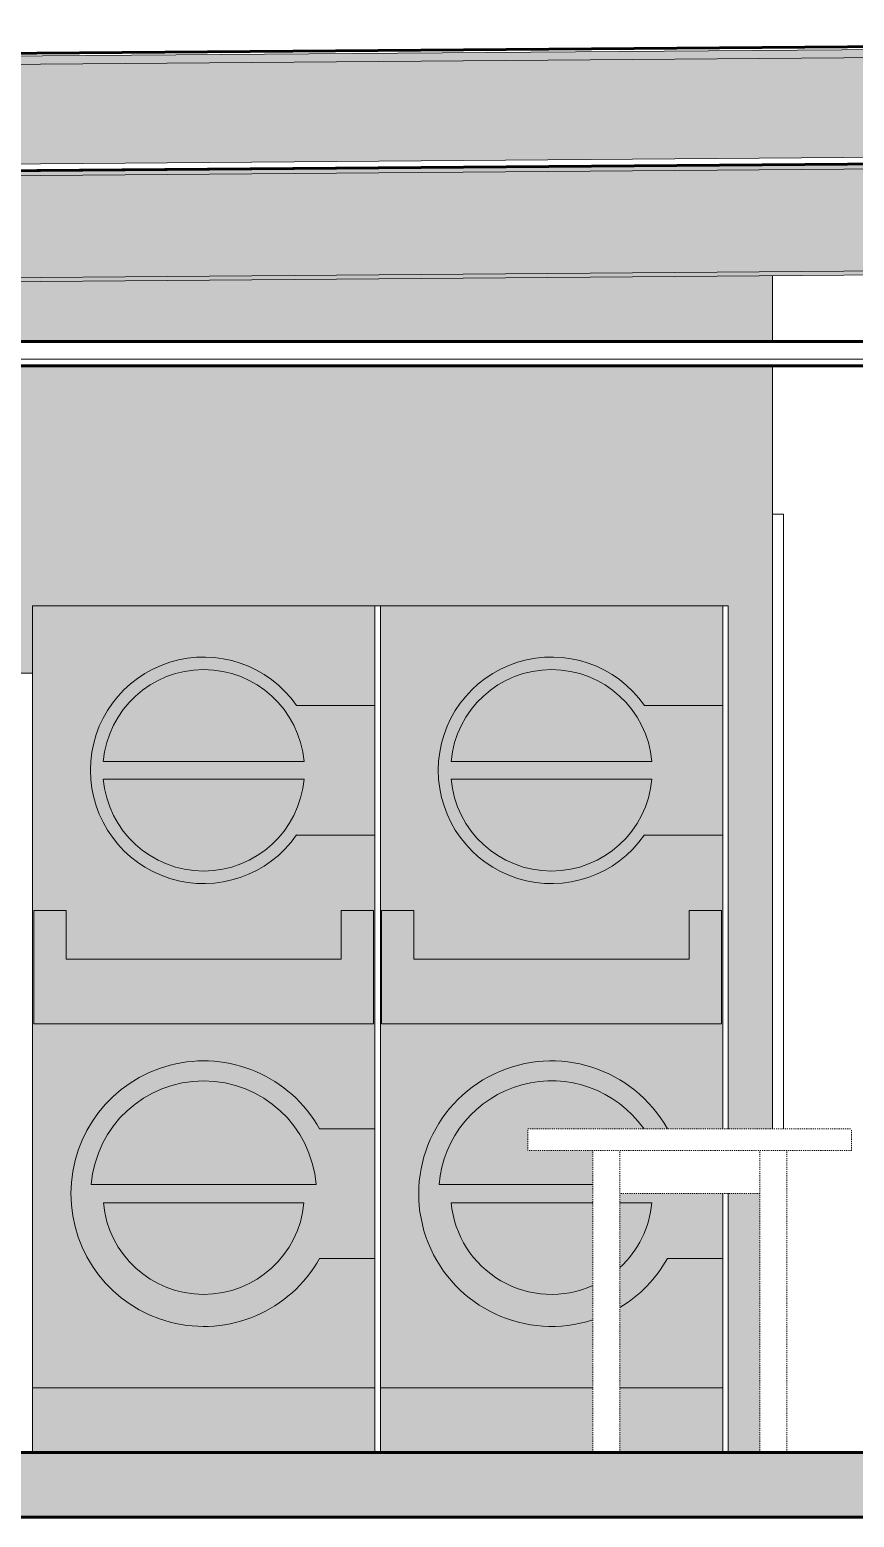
# Model space of a CAD drawing. Header units: inches. Extents: x -13428 to -11666, y -86 to 290.
# Drawn here: x -12896 to -12819.6, y -6 to 131.9 of the extents above; entities that cross this region are included whole.
import ezdxf

# ---------------------------------------------------------------- set-up
doc = ezdxf.new("R2010")
doc.units = ezdxf.units.IN
doc.header["$MEASUREMENT"] = 0
doc.linetypes.add('Dash 1_16_', pattern=[0.125, 0.0625, -0.0625])
doc.linetypes.add('Grid Line 1_2_', pattern=[0.875, 0.5, -0.125, 0.125, -0.125])
for name, color, linetype, lineweight in [('A-CLNG', 13, 'Continuous', 18), ('A-CLNG-1', 13, 'Continuous', 60), ('A-DOOR', 31, 'Continuous', 18), ('A-DOOR-FRAM', 31, 'Continuous', 9), ('A-FLOR-1', 192, 'Continuous', 60), ('A-FLOR-LEVL-1', 51, 'Grid Line 1_2_', 9), ('A-FLOR-PATT-1', 8, 'Continuous', 9), ('A-ROOF', 132, 'Continuous', 18), ('A-ROOF-1', 132, 'Continuous', 60), ('I-FURN-1', 253, 'Dash 1_16_', 9), ('I-WALL', 2, 'Continuous', 18), ('M-EQPM', 50, 'Continuous', 9), ('S-BEAM', 12, 'Continuous', 9)]:
    doc.layers.add(name, color=color, linetype=linetype, lineweight=lineweight)

# ---------------------------------------------------------------- blocks, each defined once
blk = doc.blocks.new('W-Wide Flange - W10X22-921928-BUILDING SECTION - EAST_WEST')
at = {"layer": 'S-BEAM'}
h = blk.add_hatch(color=256, dxfattribs=at)
h.paths.add_polyline_path([(-13311.56, 115.15), (-13212.93, 115.92), (-13212.93, 116.28), (-13311.56, 115.51)], flags=0)
h.paths.add_polyline_path([(-13198.43, 116.03), (-13028.56, 117.36), (-13028.56, 117.72), (-13198.43, 116.39), (-13198.43, 116.22)], flags=0)
h.paths.add_polyline_path([(-12960.27, 117.89), (-12789.87, 119.23), (-12789.87, 119.59), (-12960.27, 118.25)], flags=0)
h.paths.add_polyline_path([(-12758.75, 119.47), (-12633.82, 120.45), (-12633.82, 120.81), (-12758.75, 119.83)], flags=0)
h = blk.add_hatch(color=256, dxfattribs=at)
h.paths.add_polyline_path([(-13311.56, 114.57), (-13212.93, 115.34), (-13212.93, 115.92), (-13311.56, 115.13), (-13311.56, 114.67)], flags=0)
h.paths.add_polyline_path([(-13198.43, 115.46), (-13028.56, 116.78), (-13028.56, 117.36), (-13198.43, 116.01), (-13198.43, 115.58)], flags=0)
h.paths.add_polyline_path([(-12960.27, 117.32), (-12789.87, 118.65), (-12789.87, 119.23), (-12960.27, 117.88), (-12960.27, 117.39)], flags=0)
h.paths.add_polyline_path([(-12758.75, 118.89), (-12633.82, 119.87), (-12633.82, 120.45), (-12758.75, 119.45), (-12758.75, 118.92)], flags=0)
h = blk.add_hatch(color=256, dxfattribs=at)
h.paths.add_polyline_path([(-13311.56, 106.25), (-13212.93, 107.02), (-13212.93, 115.34), (-13311.56, 114.57), (-13311.56, 111.15)], flags=0)
h.paths.add_polyline_path([(-13198.43, 107.13), (-13028.56, 108.46), (-13028.56, 116.78), (-13198.43, 115.46), (-13198.43, 111.15)], flags=0)
h.paths.add_polyline_path([(-12960.27, 108.99), (-12789.87, 110.32), (-12789.87, 118.65), (-12960.27, 117.32), (-12960.27, 111.15)], flags=0)
h.paths.add_polyline_path([(-12758.75, 110.57), (-12633.82, 111.54), (-12633.82, 119.87), (-12758.75, 118.89), (-12758.75, 111.15)], flags=0)
h = blk.add_hatch(color=256, dxfattribs=at)
h.paths.add_polyline_path([(-13311.56, 105.67), (-13212.93, 106.46), (-13212.93, 107.02), (-13311.56, 106.25), (-13311.56, 105.69)], flags=0)
h.paths.add_polyline_path([(-13198.43, 106.55), (-13028.56, 107.9), (-13028.56, 108.46), (-13198.43, 107.13), (-13198.43, 106.57)], flags=0)
h.paths.add_polyline_path([(-12960.27, 108.41), (-12789.87, 109.77), (-12789.87, 110.32), (-12960.27, 108.99), (-12960.27, 108.42)], flags=0)
h.paths.add_polyline_path([(-12758.75, 109.99), (-12633.82, 110.99), (-12633.82, 111.54), (-12758.75, 110.57), (-12758.75, 109.99)], flags=0)
h = blk.add_hatch(color=256, dxfattribs=at)
h.paths.add_polyline_path([(-13311.56, 105.31), (-13212.93, 106.08), (-13212.93, 106.44), (-13311.56, 105.67)], flags=0)
h.paths.add_polyline_path([(-13198.43, 106.19), (-13028.56, 107.52), (-13028.56, 107.88), (-13198.43, 106.55)], flags=0)
h.paths.add_polyline_path([(-12960.27, 108.05), (-12789.87, 109.39), (-12789.87, 109.75), (-12960.27, 108.41)], flags=0)
h.paths.add_polyline_path([(-12758.75, 109.63), (-12633.82, 110.6), (-12633.82, 110.96), (-12758.75, 109.99)], flags=0)
for p, q in [((-12960.27, 118.25), (-12789.87, 119.59)), ((-12960.27, 117.89), (-12789.87, 119.23)), ((-12960.27, 108.41), (-12789.87, 109.75)), ((-12960.27, 108.05), (-12789.87, 109.39))]:
    blk.add_line(p, q, dxfattribs=at)
blk = doc.blocks.new('_Stacked Dryer - D6 - DG26CS-906350-BUILDING SECTION - EAST_WEST')
at = {"layer": 'M-EQPM'}
h = blk.add_hatch(color=256, dxfattribs=at)
h.paths.add_polyline_path([(-12880.6, 6), (-12864, 6), (-12864, 18), (-12869.13, 18), (-12870.5, 16.03), (-12872.22, 14.36), (-12874.23, 13.06), (-12876.46, 12.18), (-12878.82, 11.74), (-12881.21, 11.76), (-12883.59, 12.27), (-12885.78, 13.2), (-12887.75, 14.53), (-12889.43, 16.24), (-12890.75, 18.23), (-12891.66, 20.45), (-12892.13, 22.8), (-12892.13, 25.2), (-12891.66, 27.55), (-12890.75, 29.77), (-12889.43, 31.76), (-12887.74, 33.47), (-12885.76, 34.81), (-12883.56, 35.75), (-12881.21, 36.24), (-12878.81, 36.26), (-12876.46, 35.82), (-12874.23, 34.94), (-12872.22, 33.64), (-12870.5, 31.97), (-12869.13, 30), (-12864, 30), (-12864, 57.25), (-12871.26, 57.25), (-12872.71, 55.58), (-12874.47, 54.24), (-12876.48, 53.31), (-12878.64, 52.82), (-12880.94, 52.81), (-12883.02, 53.23), (-12885.05, 54.11), (-12886.85, 55.4), (-12888.35, 57.03), (-12889.46, 58.94), (-12890.15, 61.05), (-12890.38, 63.25), (-12890.15, 65.45), (-12889.46, 67.56), (-12888.35, 69.47), (-12886.85, 71.11), (-12885.05, 72.39), (-12883.02, 73.27), (-12880.85, 73.71), (-12878.64, 73.68), (-12876.48, 73.19), (-12874.47, 72.26), (-12872.71, 70.92), (-12871.26, 69.25), (-12864, 69.25), (-12864, 78.5), (-12895.75, 78.5), (-12895.75, 6)], flags=0)
h.paths.add_polyline_path([(-12889.84, 24.85), (-12869.45, 24.85), (-12869.87, 27.03), (-12870.73, 29.08), (-12872.01, 30.9), (-12873.65, 32.4), (-12875.56, 33.53), (-12877.67, 34.22), (-12879.88, 34.46), (-12882.09, 34.22), (-12884.2, 33.53), (-12886.11, 32.4), (-12887.75, 30.89), (-12889.02, 29.08), (-12889.89, 27.03), (-12890.3, 24.85), (-12889.89, 24.85)], flags=0)
h.paths.add_polyline_path([(-12882.09, 39.74), (-12895.63, 39.74), (-12895.63, 50.25), (-12892.63, 50.25), (-12892.63, 45.74), (-12867.13, 45.74), (-12867.13, 50.25), (-12864.13, 50.25), (-12864.13, 39.74), (-12881.21, 39.74)], flags=0)
h = blk.add_hatch(color=256, dxfattribs=at)
h.paths.add_polyline_path([(-12880.85, 52.79), (-12878.64, 52.82), (-12876.48, 53.31), (-12874.47, 54.24), (-12872.71, 55.58), (-12871.26, 57.25), (-12864, 57.25), (-12864, 69.25), (-12871.26, 69.25), (-12872.71, 70.92), (-12874.47, 72.26), (-12876.48, 73.19), (-12878.64, 73.68), (-12880.85, 73.71), (-12883.02, 73.27), (-12885.05, 72.39), (-12886.85, 71.1), (-12888.35, 69.47), (-12889.46, 67.56), (-12890.15, 65.45), (-12890.38, 63.25), (-12890.15, 61.05), (-12889.46, 58.94), (-12888.35, 57.03), (-12886.85, 55.4), (-12885.05, 54.11), (-12883.02, 53.23)], flags=0)
h.paths.add_polyline_path([(-12880.94, 53.97), (-12883.02, 54.45), (-12884.92, 55.39), (-12886.57, 56.74), (-12887.87, 58.42), (-12888.76, 60.36), (-12889.18, 62.44), (-12870.57, 62.44), (-12871, 60.36), (-12871.88, 58.42), (-12873.18, 56.74), (-12874.83, 55.39), (-12876.74, 54.45), (-12878.81, 53.97), (-12880.6, 53.97)], flags=0)
h.paths.add_polyline_path([(-12870.57, 64.06), (-12889.18, 64.06), (-12888.76, 66.14), (-12887.87, 68.08), (-12886.57, 69.76), (-12884.92, 71.11), (-12883.02, 72.05), (-12880.94, 72.53), (-12878.81, 72.53), (-12876.74, 72.05), (-12874.83, 71.11), (-12873.18, 69.76), (-12871.88, 68.08), (-12871, 66.14), (-12870.95, 65.9)], flags=0)
for points in [[(-12872.62, 64.06), (-12870.57, 64.06), (-12871, 66.14), (-12871.88, 68.08), (-12873.18, 69.76), (-12874.83, 71.11), (-12876.74, 72.05), (-12878.81, 72.53), (-12880.94, 72.53), (-12883.02, 72.04), (-12884.93, 71.1), (-12886.57, 69.76), (-12887.87, 68.08), (-12888.76, 66.14), (-12889.18, 64.06), (-12880.6, 64.06)], [(-12880.94, 53.97), (-12878.81, 53.97), (-12876.74, 54.45), (-12874.83, 55.39), (-12873.18, 56.74), (-12871.88, 58.42), (-12871, 60.36), (-12870.57, 62.44), (-12889.18, 62.44), (-12888.76, 60.36), (-12887.87, 58.42), (-12886.57, 56.74), (-12884.92, 55.39), (-12883.02, 54.45), (-12881.53, 54.11)], [(-12880.6, 39.74), (-12864.13, 39.74), (-12864.13, 50.25), (-12867.13, 50.25), (-12867.13, 45.74), (-12892.63, 45.74), (-12892.63, 50.25), (-12895.63, 50.25), (-12895.63, 39.74), (-12893.74, 39.74)], [(-12880.94, 14.72), (-12878.81, 14.72), (-12876.75, 15.2), (-12874.85, 16.13), (-12873.2, 17.47), (-12871.9, 19.15), (-12871.01, 21.07), (-12870.58, 23.15), (-12889.18, 23.15), (-12888.75, 21.07), (-12887.86, 19.15), (-12886.56, 17.47), (-12884.91, 16.13), (-12883.01, 15.2), (-12881.21, 14.78)], [(-12864, 0), (-12864, 6), (-12895.75, 6), (-12895.75, 0), (-12880.6, 0)]]:
    blk.add_hatch(color=256, dxfattribs=at).paths.add_polyline_path(points, flags=0)
h = blk.add_hatch(color=256, dxfattribs=at)
h.paths.add_polyline_path([(-12878.81, 11.74), (-12876.46, 12.18), (-12874.23, 13.06), (-12872.22, 14.36), (-12870.5, 16.03), (-12869.13, 18), (-12864, 18), (-12864, 30), (-12869.13, 30), (-12870.5, 31.97), (-12872.22, 33.64), (-12874.23, 34.94), (-12876.46, 35.82), (-12878.81, 36.26), (-12881.21, 36.24), (-12883.56, 35.75), (-12885.76, 34.81), (-12887.75, 33.47), (-12889.43, 31.76), (-12890.75, 29.77), (-12891.66, 27.55), (-12892.13, 25.2), (-12892.13, 22.8), (-12891.66, 20.45), (-12890.75, 18.23), (-12889.43, 16.24), (-12887.75, 14.53), (-12885.76, 13.19), (-12883.56, 12.25), (-12881.21, 11.76), (-12880.6, 11.76)], flags=0)
h.paths.add_polyline_path([(-12878.82, 14.72), (-12880.94, 14.72), (-12883.01, 15.2), (-12884.91, 16.13), (-12886.56, 17.47), (-12887.86, 19.15), (-12888.75, 21.07), (-12889.18, 23.15), (-12870.58, 23.15), (-12871.01, 21.07), (-12871.9, 19.15), (-12873.2, 17.47), (-12874.85, 16.13), (-12876.75, 15.2)], flags=0)
h.paths.add_polyline_path([(-12880.6, 24.85), (-12890.3, 24.85), (-12889.89, 27.03), (-12889.02, 29.08), (-12887.74, 30.9), (-12886.11, 32.4), (-12884.2, 33.53), (-12882.09, 34.22), (-12879.88, 34.46), (-12877.67, 34.22), (-12875.56, 33.53), (-12873.65, 32.4), (-12872.01, 30.9), (-12870.73, 29.08), (-12869.87, 27.03), (-12869.45, 24.85)], flags=0)
for p, q in [((-12895.75, 78.5), (-12864, 78.5)), ((-12895.75, 0), (-12895.75, 78.5)), ((-12864, 78.5), (-12864, 69.25)), ((-12864, 69.25), (-12871.26, 69.25)), ((-12864, 57.25), (-12864, 69.25)), ((-12870.57, 64.06), (-12889.18, 64.06)), ((-12889.18, 62.44), (-12870.57, 62.44)), ((-12871.26, 57.25), (-12864, 57.25)), ((-12864, 57.25), (-12864, 30)), ((-12895.63, 39.74), (-12895.63, 50.25)), ((-12895.63, 50.25), (-12892.63, 50.25)), ((-12892.63, 50.25), (-12892.63, 45.74)), ((-12867.13, 45.74), (-12867.13, 50.25)), ((-12867.13, 50.25), (-12864.13, 50.25)), ((-12864.13, 50.25), (-12864.13, 39.74)), ((-12892.63, 45.74), (-12867.13, 45.74)), ((-12864.13, 39.74), (-12895.63, 39.74)), ((-12864, 30), (-12869.13, 30)), ((-12864, 18), (-12864, 30)), ((-12869.45, 24.85), (-12890.3, 24.85)), ((-12889.18, 23.15), (-12870.58, 23.15)), ((-12869.13, 18), (-12864, 18)), ((-12864, 18), (-12864, 0)), ((-12895.75, 6), (-12864, 6))]:
    blk.add_line(p, q, dxfattribs=at)
for centre, radius, start, end in [((-12879.88, 63.25), 10.5, 34.8323, 325.1677), ((-12879.88, 63.25), 9.34, 4.9691, 175.0309), ((-12879.88, 63.25), 9.34, 184.9691, 355.0309), ((-12879.88, 24), 12.31, 29.1733, 330.8267), ((-12879.88, 24), 10.46, 4.675, 175.325), ((-12879.88, 24), 9.34, 185.2375, 354.7625)]:
    blk.add_arc(centre, radius, start, end, dxfattribs=at)
blk = doc.blocks.new('_Stacked Dryer - D6 - DG26CS-V14-BUILDING SECTION - EAST_WEST')
at = {"layer": 'M-EQPM'}
h = blk.add_hatch(color=256, dxfattribs=at)
h.paths.add_polyline_path([(-12863.5, 6), (-12843.81, 6), (-12843.81, 12.33), (-12844.21, 12.18), (-12846.57, 11.74), (-12848.96, 11.76), (-12851.34, 12.27), (-12853.53, 13.2), (-12855.5, 14.53), (-12857.18, 16.24), (-12858.5, 18.23), (-12859.41, 20.45), (-12859.88, 22.8), (-12859.88, 25.2), (-12859.41, 27.55), (-12858.5, 29.77), (-12857.18, 31.76), (-12855.49, 33.47), (-12853.51, 34.81), (-12851.31, 35.75), (-12848.96, 36.24), (-12846.56, 36.26), (-12844.21, 35.82), (-12841.98, 34.94), (-12839.97, 33.64), (-12838.25, 31.97), (-12836.88, 30), (-12831.75, 30), (-12831.75, 57.25), (-12839.01, 57.25), (-12840.46, 55.58), (-12842.22, 54.24), (-12844.23, 53.31), (-12846.39, 52.82), (-12848.69, 52.81), (-12850.77, 53.23), (-12852.8, 54.11), (-12854.6, 55.4), (-12856.1, 57.03), (-12857.21, 58.94), (-12857.9, 61.05), (-12858.13, 63.25), (-12857.9, 65.45), (-12857.21, 67.56), (-12856.1, 69.47), (-12854.6, 71.11), (-12852.8, 72.39), (-12850.77, 73.27), (-12848.6, 73.71), (-12846.39, 73.68), (-12844.23, 73.19), (-12842.22, 72.26), (-12840.46, 70.92), (-12839.01, 69.25), (-12831.75, 69.25), (-12831.75, 78.5), (-12863.5, 78.5), (-12863.5, 9.9)], flags=0)
h.paths.add_polyline_path([(-12841.31, 6), (-12831.75, 6), (-12831.75, 18), (-12836.88, 18), (-12838.25, 16.03), (-12839.97, 14.36), (-12841.31, 13.5), (-12841.31, 9.9)], flags=0)
h.paths.add_polyline_path([(-12854.33, 24.85), (-12843.81, 24.85), (-12843.81, 28), (-12849.81, 28), (-12849.81, 30), (-12839.13, 30), (-12839.76, 30.9), (-12841.4, 32.4), (-12843.31, 33.53), (-12845.42, 34.22), (-12847.63, 34.46), (-12849.84, 34.22), (-12851.95, 33.53), (-12853.86, 32.4), (-12855.5, 30.89), (-12856.77, 29.08), (-12857.64, 27.03), (-12858.05, 24.85), (-12856.93, 24.85)], flags=0)
h.paths.add_polyline_path([(-12839.76, 39.74), (-12863.38, 39.74), (-12863.38, 50.25), (-12860.38, 50.25), (-12860.38, 45.74), (-12834.88, 45.74), (-12834.88, 50.25), (-12831.88, 50.25), (-12831.88, 39.74), (-12838.48, 39.74)], flags=0)
h = blk.add_hatch(color=256, dxfattribs=at)
h.paths.add_polyline_path([(-12848.6, 52.79), (-12846.39, 52.82), (-12844.23, 53.31), (-12842.22, 54.24), (-12840.46, 55.58), (-12839.01, 57.25), (-12831.75, 57.25), (-12831.75, 69.25), (-12839.01, 69.25), (-12840.46, 70.92), (-12842.22, 72.26), (-12844.23, 73.19), (-12846.39, 73.68), (-12848.6, 73.71), (-12850.77, 73.27), (-12852.8, 72.39), (-12854.6, 71.1), (-12856.1, 69.47), (-12857.21, 67.56), (-12857.9, 65.45), (-12858.13, 63.25), (-12857.9, 61.05), (-12857.21, 58.94), (-12856.1, 57.03), (-12854.6, 55.4), (-12852.8, 54.11), (-12850.77, 53.23)], flags=0)
h.paths.add_polyline_path([(-12847.76, 53.97), (-12848.69, 53.97), (-12850.77, 54.45), (-12852.67, 55.39), (-12854.33, 56.74), (-12855.62, 58.42), (-12856.51, 60.36), (-12856.93, 62.44), (-12838.32, 62.44), (-12838.75, 60.36), (-12839.63, 58.42), (-12840.93, 56.74), (-12842.58, 55.39), (-12844.49, 54.45), (-12846.56, 53.97)], flags=0)
h.paths.add_polyline_path([(-12841.19, 64.06), (-12856.93, 64.06), (-12856.51, 66.14), (-12855.62, 68.08), (-12854.32, 69.76), (-12852.67, 71.11), (-12850.77, 72.05), (-12848.69, 72.53), (-12846.56, 72.53), (-12844.49, 72.05), (-12842.58, 71.11), (-12840.93, 69.76), (-12839.63, 68.08), (-12838.75, 66.14), (-12838.32, 64.06)], flags=0)
for points in [[(-12856.51, 64.06), (-12838.32, 64.06), (-12838.75, 66.14), (-12839.63, 68.08), (-12840.93, 69.76), (-12842.58, 71.11), (-12844.49, 72.05), (-12846.56, 72.53), (-12848.69, 72.53), (-12850.77, 72.04), (-12852.68, 71.1), (-12854.33, 69.76), (-12855.62, 68.08), (-12856.51, 66.14), (-12856.93, 64.06)], [(-12848.6, 53.97), (-12846.56, 53.97), (-12844.49, 54.45), (-12842.58, 55.39), (-12840.93, 56.74), (-12839.63, 58.42), (-12838.75, 60.36), (-12838.32, 62.44), (-12856.93, 62.44), (-12856.51, 60.36), (-12855.62, 58.42), (-12854.32, 56.74), (-12852.67, 55.39), (-12850.77, 54.45), (-12848.69, 53.97)], [(-12854.33, 39.74), (-12831.88, 39.74), (-12831.88, 50.25), (-12834.88, 50.25), (-12834.88, 45.74), (-12860.38, 45.74), (-12860.38, 50.25), (-12863.38, 50.25), (-12863.38, 39.74)]]:
    blk.add_hatch(color=256, dxfattribs=at).paths.add_polyline_path(points, flags=0)
h = blk.add_hatch(color=256, dxfattribs=at)
h.paths.add_polyline_path([(-12846.56, 11.74), (-12844.21, 12.18), (-12843.81, 12.33), (-12843.81, 15.54), (-12844.5, 15.2), (-12846.57, 14.72), (-12848.69, 14.72), (-12850.76, 15.2), (-12852.66, 16.13), (-12854.33, 17.5), (-12855.61, 19.15), (-12856.5, 21.07), (-12856.93, 23.15), (-12843.81, 23.15), (-12843.81, 24.85), (-12858.05, 24.85), (-12857.64, 27.03), (-12856.77, 29.08), (-12855.49, 30.9), (-12853.86, 32.4), (-12851.95, 33.53), (-12849.84, 34.22), (-12847.63, 34.46), (-12845.42, 34.22), (-12843.31, 33.53), (-12841.4, 32.4), (-12839.76, 30.9), (-12839.13, 30), (-12836.88, 30), (-12838.25, 31.97), (-12839.97, 33.64), (-12841.98, 34.94), (-12844.21, 35.82), (-12846.56, 36.26), (-12848.96, 36.24), (-12851.31, 35.75), (-12853.51, 34.81), (-12855.5, 33.47), (-12857.18, 31.76), (-12858.5, 29.77), (-12859.41, 27.55), (-12859.88, 25.2), (-12859.88, 22.8), (-12859.41, 20.45), (-12858.5, 18.23), (-12857.18, 16.24), (-12855.5, 14.53), (-12853.51, 13.19), (-12851.31, 12.25), (-12848.96, 11.76), (-12847.76, 11.75)], flags=0)
h.paths.add_polyline_path([(-12841.31, 13.5), (-12839.97, 14.36), (-12838.25, 16.03), (-12836.88, 18), (-12831.75, 18), (-12831.75, 24), (-12841.31, 24), (-12841.31, 23.15), (-12838.33, 23.15), (-12838.76, 21.07), (-12839.65, 19.15), (-12840.95, 17.47), (-12841.31, 17.18), (-12841.31, 15.27)], flags=0)
h = blk.add_hatch(color=256, dxfattribs=at)
h.paths.add_polyline_path([(-12846.57, 14.72), (-12844.5, 15.2), (-12843.81, 15.54), (-12843.81, 23.15), (-12856.93, 23.15), (-12856.5, 21.07), (-12855.61, 19.15), (-12854.31, 17.47), (-12852.66, 16.13), (-12850.76, 15.2), (-12848.69, 14.72), (-12847.76, 14.72)], flags=0)
h.paths.add_polyline_path([(-12841.31, 17.18), (-12840.95, 17.47), (-12839.65, 19.15), (-12838.76, 21.07), (-12838.33, 23.15), (-12841.31, 23.15), (-12841.31, 17.44)], flags=0)
h = blk.add_hatch(color=256, dxfattribs=at)
h.paths.add_polyline_path([(-12841.31, 0), (-12831.75, 0), (-12831.75, 6), (-12841.31, 6)], flags=0)
h.paths.add_polyline_path([(-12863.5, 0), (-12843.81, 0), (-12843.81, 6), (-12863.5, 6)], flags=0)
for p, q in [((-12863.5, 78.5), (-12831.75, 78.5)), ((-12863.5, 0), (-12863.5, 78.5)), ((-12831.75, 78.5), (-12831.75, 69.25)), ((-12831.75, 69.25), (-12839.01, 69.25)), ((-12831.75, 57.25), (-12831.75, 69.25)), ((-12838.32, 64.06), (-12856.93, 64.06)), ((-12856.93, 62.44), (-12838.32, 62.44)), ((-12839.01, 57.25), (-12831.75, 57.25)), ((-12831.75, 57.25), (-12831.75, 30)), ((-12863.38, 39.74), (-12863.38, 50.25)), ((-12863.38, 50.25), (-12860.38, 50.25)), ((-12860.38, 50.25), (-12860.38, 45.74)), ((-12834.88, 45.74), (-12834.88, 50.25)), ((-12834.88, 50.25), (-12831.88, 50.25)), ((-12831.88, 50.25), (-12831.88, 39.74)), ((-12860.38, 45.74), (-12834.88, 45.74)), ((-12831.88, 39.74), (-12863.38, 39.74)), ((-12843.81, 24.85), (-12858.05, 24.85)), ((-12831.75, 18), (-12831.75, 24)), ((-12856.93, 23.15), (-12843.81, 23.15)), ((-12841.31, 23.15), (-12838.33, 23.15)), ((-12836.88, 18), (-12831.75, 18)), ((-12831.75, 18), (-12831.75, 0)), ((-12863.5, 6), (-12843.81, 6)), ((-12841.31, 6), (-12831.75, 6))]:
    blk.add_line(p, q, dxfattribs=at)
for centre, radius, start, end in [((-12847.63, 63.25), 10.5, 34.8323, 325.1677), ((-12847.63, 63.25), 9.34, 4.9691, 175.0309), ((-12847.63, 63.25), 9.34, 184.9691, 355.0309), ((-12847.63, 24), 12.31, 29.1733, 288.1196), ((-12847.63, 24), 10.46, 35.2281, 175.325), ((-12847.63, 24), 9.34, 185.2375, 294.2774), ((-12847.63, 24), 9.34, 312.7754, 354.7625), ((-12847.63, 24), 12.31, 301.0233, 330.8267)]:
    blk.add_arc(centre, radius, start, end, dxfattribs=at)
blk = doc.blocks.new('Single-Flush - DRYER DOOR-V17-BUILDING SECTION - EAST_WEST')
at = {"layer": 'A-DOOR-FRAM'}
for p, q in [((-12827.13, 87), (-12826.13, 87)), ((-12826.13, 87), (-12826.13, 30))]:
    blk.add_line(p, q, dxfattribs=at)
blk = doc.blocks.new('Table-Rectangular - 30x48-955892-BUILDING SECTION - EAST_WEST')
at = {"layer": 'I-FURN-1'}
for p, q in [((-12849.81, 30), (-12819.81, 30)), ((-12849.81, 28), (-12849.81, 30)), ((-12819.81, 28), (-12819.81, 30)), ((-12819.81, 28), (-12849.81, 28)), ((-12843.81, 0), (-12843.81, 28)), ((-12841.31, 0), (-12841.31, 28)), ((-12828.31, 0), (-12828.31, 28)), ((-12825.81, 0), (-12825.81, 28)), ((-12828.31, 24), (-12841.31, 24))]:
    blk.add_line(p, q, dxfattribs=at)

msp = doc.modelspace()

# ---------------------------------------------------------------- hatches: boundary and pattern name
at = {"layer": 'A-FLOR-PATT-1'}
h = msp.add_hatch(dxfattribs=at)
h.set_pattern_fill('FP_1', color=256, style=0, pattern_type=2)
h.set_pattern_definition([(50, (-12925.264, 159.64), (13.77135, -1.20496), [1.44, -15.84]), (355, (-12925.264, 159.64), (-2.6644, 14.4422), [1.152, -12.672]), (100.451, (-12924.116, 159.539), (11.10708, 13.23737), [1.224, -13.462]), (46.184, (-12925.264, 163.48), (20.4913, -3.17785), [2.16, -23.76]), (96.636, (-12923.556, 163.215), (17.9459, 18.70315), [1.836, -20.193]), (351.184, (-12925.264, 163.48), (17.9454, 18.7026), [1.728, -19.008]), (21, (-12923.344, 162.52), (11.46052, -7.73037), [1.44, -15.84]), (326, (-12923.344, 162.52), (4.67135, 13.92315), [1.152, -12.672]), (71.451, (-12922.388, 161.875), (16.13207, 6.19284), [1.224, -13.462]), (37.5, (-12925.264, 159.64), (0.233123, 6.39175), [0.634, -11.885, 0.634, -12.23, -12.72]), (37.5, (-12925.264, 159.64), (0.233123, 6.39175), [-25.382, 0.634, -12.086]), (7.5, (-12925.264, 159.64), (5.05073, 7.57304), [0.634, -6.701, 0.634, -11.597, -4.848]), (7.5, (-12925.264, 159.64), (5.05073, 7.57304), [-19.565, 0.634, -4.214]), (327.5, (-12929.545, 159.64), (10.24958, -0.43289), [0.634, -4.166, 0.634, -14.342, -19.872]), (327.5, (-12929.545, 159.64), (10.24958, -0.43289), [-19.776, 0.634, -19.238]), (317.5, (-12931.465, 159.64), (11.19739, 1.92214), [0.634, -5.606, 0.634, -9.312, -14.112]), (317.5, (-12931.465, 159.64), (11.19739, 1.92214), [-16.186, 0.634, -13.478])])
h.paths.add_polyline_path([(-12644.116, -6), (-12616.062, -6), (-12616.062, 0), (-13311.562, 0), (-13311.562, -6), (-12670.393, -6)], flags=0)
at = {"layer": 'A-ROOF'}
for points in [[(-13322.562, 125.386), (-12616.062, 130.905), (-12616.062, 131.655), (-13322.562, 126.136)], [(-13322.562, 116.135), (-12616.062, 121.655), (-12616.062, 130.905), (-13322.562, 125.386), (-13322.562, 121.9)]]:
    msp.add_hatch(color=256, dxfattribs=at).paths.add_polyline_path(points, flags=0)
at = {"layer": 'I-WALL'}
h = msp.add_hatch(color=256, dxfattribs=at)
h.paths.add_polyline_path([(-12895.754, 72.25), (-12895.754, 78.5), (-12831.254, 78.5), (-12831.254, 100.75), (-12957.062, 100.75), (-12957.062, 72.25), (-12906.879, 72.25)], flags=0)
h.paths.add_polyline_path([(-13212.932, 78.25), (-13212.932, 100.75), (-13266.754, 100.75), (-13266.754, 78.25), (-13222.194, 78.25)], flags=0)
h.paths.add_polyline_path([(-13198.432, 78.25), (-13137.312, 78.25), (-13137.312, 100.75), (-13198.432, 100.75), (-13198.432, 89.901)], flags=0)
h.paths.add_polyline_path([(-13038.26, 78.25), (-13028.562, 78.25), (-13028.562, 85.5), (-13077.562, 85.5), (-13077.562, 100.75), (-13133.312, 100.75), (-13133.312, 78.25), (-13064.536, 78.25)], flags=0)
h.paths.add_polyline_path([(-12857.068, 103), (-12831.254, 103), (-12831.254, 109.063), (-12958.305, 108.048), (-12957.062, 108.048), (-12957.062, 103), (-12884.757, 103)], flags=0)
h.paths.add_polyline_path([(-13266.754, 103), (-13212.932, 103), (-13212.932, 106.081), (-13266.754, 105.66), (-13266.754, 105.255)], flags=0)
h.paths.add_polyline_path([(-13137.312, 106.671), (-13198.432, 106.193), (-13198.432, 103), (-13137.312, 103), (-13137.312, 106.193)], flags=0)
h.paths.add_polyline_path([(-13077.562, 103), (-13077.562, 104.125), (-13028.562, 104.125), (-13028.562, 107.521), (-13134.555, 106.671), (-13133.312, 106.671), (-13133.312, 103), (-13117.089, 103)], flags=0)
h.paths.add_polyline_path([(-13266.754, 115.86), (-13212.932, 116.281), (-13212.932, 116.367), (-13266.754, 115.946)], flags=0)
h.paths.add_polyline_path([(-13198.432, 116.394), (-13028.562, 117.721), (-13028.562, 117.807), (-13198.432, 116.48)], flags=0)
h.paths.add_polyline_path([(-12960.266, 118.255), (-12831.254, 119.263), (-12831.254, 119.349), (-12960.266, 118.336)], flags=0)
h = msp.add_hatch(color=256, dxfattribs=at)
h.paths.add_polyline_path([(-12828.312, 0), (-12828.312, 24), (-12831.254, 24), (-12831.254, 0)], flags=0)
h.paths.add_polyline_path([(-12828.312, 30), (-12827.129, 30), (-12827.129, 100.75), (-12831.254, 100.75), (-12831.254, 30), (-12828.705, 30)], flags=0)
h.paths.add_polyline_path([(-12831.254, 103), (-12827.129, 103), (-12827.129, 109.095), (-12831.254, 109.063), (-12831.254, 105.255)], flags=0)
h.paths.add_polyline_path([(-12831.254, 119.263), (-12827.129, 119.295), (-12827.129, 119.381), (-12831.254, 119.349)], flags=0)

# ---------------------------------------------------------------- linework, layer by layer
at = {"layer": 'A-CLNG'}
msp.add_line((-12616.062, 101.375), (-13311.562, 101.375), dxfattribs=at)
at = {"layer": 'A-CLNG-1'}
for p, q in [((-12616.062, 103), (-13311.562, 103)), ((-13311.562, 100.75), (-12616.062, 100.75))]:
    msp.add_line(p, q, dxfattribs=at)
at = {"layer": 'A-FLOR-1'}
for p, q in [((-12616.062, 0), (-13087.266, 0)), ((-13311.562, -6), (-12616.062, -6))]:
    msp.add_line(p, q, dxfattribs=at)
at = {"layer": 'A-FLOR-LEVL-1'}
msp.add_line((-13428.193, 0), (-12490.646, 0), dxfattribs=at)
at = {"layer": 'A-ROOF'}
for p, q in [((-13322.562, 126.136), (-12616.062, 131.655)), ((-13322.562, 125.386), (-12616.062, 130.905)), ((-13322.562, 116.135), (-12616.062, 121.655))]:
    msp.add_line(p, q, dxfattribs=at)
at = {"layer": 'A-ROOF-1'}
for p, q in [((-12616.062, 131.905), (-13322.562, 126.386)), ((-12960.266, 118.341), (-12616.062, 121.03))]:
    msp.add_line(p, q, dxfattribs=at)
at = {"layer": 'I-WALL'}
for p, q in [((-12827.129, 119.381), (-12827.129, 119.295)), ((-12827.129, 109.095), (-12827.129, 103)), ((-12827.129, 100.75), (-12827.129, 30)), ((-12895.754, 72.25), (-12895.754, 78.5)), ((-12895.754, 78.5), (-12831.254, 78.5)), ((-12831.254, 30), (-12831.254, 78.5)), ((-12957.062, 72.25), (-12895.754, 72.25)), ((-12831.254, 0), (-12831.254, 24))]:
    msp.add_line(p, q, dxfattribs=at)

# ---------------------------------------------------------------- block references
at = {"layer": 'A-DOOR'}
msp.add_blockref('Single-Flush - DRYER DOOR-V17-BUILDING SECTION - EAST_WEST', (0, 0), dxfattribs=at)
at = {"layer": 'I-FURN-1'}
msp.add_blockref('Table-Rectangular - 30x48-955892-BUILDING SECTION - EAST_WEST', (0, 0), dxfattribs=at)
at = {"layer": 'M-EQPM'}
for name in ['_Stacked Dryer - D6 - DG26CS-906350-BUILDING SECTION - EAST_WEST', '_Stacked Dryer - D6 - DG26CS-V14-BUILDING SECTION - EAST_WEST']:
    msp.add_blockref(name, (0, 0), dxfattribs=at)
at = {"layer": 'S-BEAM'}
msp.add_blockref('W-Wide Flange - W10X22-921928-BUILDING SECTION - EAST_WEST', (0, 0), dxfattribs=at)

doc.saveas('drawing.dxf')
